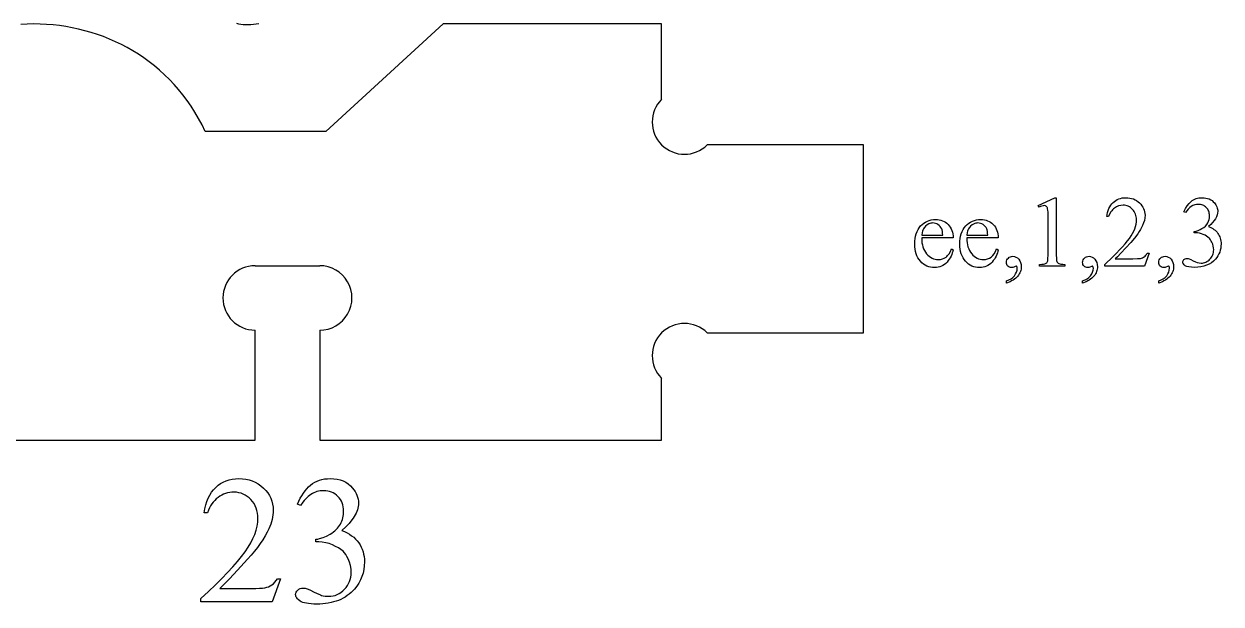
# Model space of a CAD drawing. Extents: x -27 to 581, y 232 to 579.
# Drawn here: x 424.3 to 481.3, y 435 to 462.7 of the extents above; entities that cross this region are included whole.
import ezdxf

# ---------------------------------------------------------------- set-up
doc = ezdxf.new("R2010")
doc.units = 0
doc.header["$MEASUREMENT"] = 0
doc.layers.get('0').update_dxf_attribs({"linetype": 'CONTINUOUS'})

msp = doc.modelspace()

# ---------------------------------------------------------------- linework, layer by layer
at = {"color": 1, "ltscale": 0.007708}
for p, q in [((424.423035, 462.647675), (424.115082, 462.63269)), ((425.347504, 462.63269), (425.039551, 462.647675))]:
    msp.add_line(p, q, dxfattribs=at)
at = {"color": 1, "ltscale": 0.007707}
for p, q in [((424.731293, 462.652679), (424.423035, 462.647675)), ((425.039551, 462.647675), (424.731293, 462.652679))]:
    msp.add_line(p, q, dxfattribs=at)
at = {"color": 1, "ltscale": 0.007709}
msp.add_line((425.654846, 462.607666), (425.347504, 462.63269), dxfattribs=at)
at = {"color": 1, "ltscale": 0.00771}
msp.add_line((425.961243, 462.572693), (425.654846, 462.607666), dxfattribs=at)
at = {"color": 1, "ltscale": 0.007712}
msp.add_line((426.266418, 462.52771), (425.961243, 462.572693), dxfattribs=at)
at = {"color": 1, "ltscale": 0.007713}
msp.add_line((426.570007, 462.472717), (426.266418, 462.52771), dxfattribs=at)
at = {"color": 1, "ltscale": 0.007717}
msp.add_line((426.871765, 462.407715), (426.570007, 462.472717), dxfattribs=at)
at = {"color": 1, "ltscale": 0.00772}
msp.add_line((427.171326, 462.332733), (426.871765, 462.407715), dxfattribs=at)
at = {"color": 1, "ltscale": 0.007725}
msp.add_line((427.468414, 462.247742), (427.171326, 462.332733), dxfattribs=at)
at = {"color": 1, "ltscale": 0.007731}
msp.add_line((427.762695, 462.152771), (427.468414, 462.247742), dxfattribs=at)
at = {"color": 1, "ltscale": 0.007738}
msp.add_line((428.053864, 462.047791), (427.762695, 462.152771), dxfattribs=at)
at = {"color": 1, "ltscale": 0.189456}
msp.add_line((444.229248, 462.652679), (438.641174, 457.533783), dxfattribs=at)
at = {"color": 1, "ltscale": 0.259872}
msp.add_line((454.624146, 462.652679), (444.229248, 462.652679), dxfattribs=at)
at = {"color": 1, "ltscale": 0.089694}
msp.add_line((454.624146, 459.064911), (454.624146, 462.652679), dxfattribs=at)
at = {"color": 1, "ltscale": 0.007747}
msp.add_line((428.341614, 461.932831), (428.053864, 462.047791), dxfattribs=at)
at = {"color": 1, "ltscale": 0.007758}
msp.add_line((428.625671, 461.807861), (428.341614, 461.932831), dxfattribs=at)
at = {"color": 1, "ltscale": 0.007771}
msp.add_line((428.90567, 461.672882), (428.625671, 461.807861), dxfattribs=at)
at = {"color": 1, "ltscale": 0.007786}
msp.add_line((429.181305, 461.527924), (428.90567, 461.672882), dxfattribs=at)
at = {"color": 1, "ltscale": 0.007804}
msp.add_line((429.452271, 461.372955), (429.181305, 461.527924), dxfattribs=at)
at = {"color": 1, "ltscale": 0.007826}
msp.add_line((429.718292, 461.207977), (429.452271, 461.372955), dxfattribs=at)
at = {"color": 1, "ltscale": 0.00785}
msp.add_line((429.979034, 461.03302), (429.718292, 461.207977), dxfattribs=at)
at = {"color": 1, "ltscale": 0.007878}
msp.add_line((430.234161, 460.848053), (429.979034, 461.03302), dxfattribs=at)
at = {"color": 1, "ltscale": 0.007911}
msp.add_line((430.483398, 460.653107), (430.234161, 460.848053), dxfattribs=at)
at = {"color": 1, "ltscale": 0.007948}
msp.add_line((430.72644, 460.448151), (430.483398, 460.653107), dxfattribs=at)
at = {"color": 1, "ltscale": 0.00799}
msp.add_line((430.962921, 460.233185), (430.72644, 460.448151), dxfattribs=at)
at = {"color": 1, "ltscale": 0.008037}
msp.add_line((431.192596, 460.00824), (430.962921, 460.233185), dxfattribs=at)
at = {"color": 1, "ltscale": 0.00809}
msp.add_line((431.4151, 459.773285), (431.192596, 460.00824), dxfattribs=at)
at = {"color": 1, "ltscale": 0.008149}
msp.add_line((431.630157, 459.528351), (431.4151, 459.773285), dxfattribs=at)
at = {"color": 1, "ltscale": 0.008215}
msp.add_line((431.837463, 459.273407), (431.630157, 459.528351), dxfattribs=at)
at = {"color": 1, "ltscale": 0.008287}
msp.add_line((432.036682, 459.008453), (431.837463, 459.273407), dxfattribs=at)
at = {"color": 1, "ltscale": 0.008367}
msp.add_line((432.227509, 458.733521), (432.036682, 459.008453), dxfattribs=at)
at = {"color": 1, "ltscale": 0.008454}
msp.add_line((432.409637, 458.448578), (432.227509, 458.733521), dxfattribs=at)
at = {"color": 1, "ltscale": 0.008549}
msp.add_line((432.582733, 458.153656), (432.409637, 458.448578), dxfattribs=at)
at = {"color": 1, "ltscale": 0.008654}
msp.add_line((432.746552, 457.848724), (432.582733, 458.153656), dxfattribs=at)
at = {"color": 1, "ltscale": 0.008766}
msp.add_line((432.900726, 457.533783), (432.746552, 457.848724), dxfattribs=at)
at = {"color": 1, "ltscale": 0.143511}
msp.add_line((438.641174, 457.533783), (432.900726, 457.533783), dxfattribs=at)
at = {"color": 1, "ltscale": 0.185694}
for p, q in [((464.224152, 456.89267), (456.796387, 456.89267)), ((456.796387, 447.932678), (464.224152, 447.932678))]:
    msp.add_line(p, q, dxfattribs=at)
at = {"color": 1, "ltscale": 0.224}
msp.add_line((464.224152, 447.932678), (464.224152, 456.89267), dxfattribs=at)
at = {"color": 1, "ltscale": 0.0768}
msp.add_line((435.274994, 451.133789), (438.346985, 451.133789), dxfattribs=at)
at = {"color": 1, "ltscale": 0.131227}
for p, q in [((435.274994, 442.812683), (435.274994, 448.061768)), ((438.346985, 448.061768), (438.346985, 442.812683))]:
    msp.add_line(p, q, dxfattribs=at)
at = {"color": 1, "ltscale": 0.073694}
msp.add_line((454.624146, 442.812683), (454.624146, 445.760437), dxfattribs=at)
at = {"color": 1, "ltscale": 0.263593}
for p, q in [((414.187592, 442.812683), (424.731293, 442.812683)), ((424.731293, 442.812683), (435.274994, 442.812683))]:
    msp.add_line(p, q, dxfattribs=at)
at = {"color": 1, "ltscale": 0.406929}
msp.add_line((438.346985, 442.812683), (454.624146, 442.812683), dxfattribs=at)
at = {"color": 18}
msp.add_lwpolyline([(435.452942, 462.664398), (435.327209, 462.638855), (435.200714, 462.620605), (435.073425, 462.60965), (434.945313, 462.605988), (434.82016, 462.608765), (434.703857, 462.617004), (434.596375, 462.630798), (434.497711, 462.650055), (434.407867, 462.674866)], dxfattribs=at)
for points in [[(472.552673, 453.994354), (473.331451, 454.374298), (473.409302, 454.374298), (473.409302, 451.672241), (473.414917, 451.453949), (473.421936, 451.382843), (473.431732, 451.337128), (473.445953, 451.306), (473.466248, 451.278717), (473.492584, 451.25528), (473.524963, 451.235657), (473.569489, 451.219879), (473.632324, 451.207916), (473.71344, 451.199829), (473.812866, 451.195526), (473.812866, 451.108215), (472.609314, 451.108215), (472.609314, 451.195526), (472.712555, 451.199738), (472.795746, 451.207642), (472.858887, 451.219208), (472.901947, 451.234467), (472.932465, 451.253052), (472.957977, 451.274597), (472.978485, 451.299072), (472.993988, 451.326508), (473.005341, 451.369812), (473.013458, 451.441864), (473.019928, 451.672241), (473.019928, 453.399658), (473.014038, 453.686401), (473.006653, 453.782867), (472.996338, 453.848053), (472.986389, 453.883301), (472.973022, 453.913544), (472.956299, 453.938751), (472.936157, 453.958954), (472.913208, 453.974457), (472.888062, 453.985504), (472.831146, 453.994354), (472.783203, 453.989777), (472.726715, 453.976074), (472.661682, 453.953217), (472.588074, 453.921204)], [(477.827026, 451.724152), (477.602814, 451.108215), (475.714905, 451.108215), (475.714905, 451.195526), (476.100616, 451.558075), (476.270325, 451.726288), (476.424652, 451.885803), (476.563568, 452.036621), (476.687042, 452.178711), (476.795105, 452.312134), (476.887787, 452.436829), (476.967438, 452.555908), (477.036438, 452.672394), (477.094849, 452.786285), (477.142639, 452.897614), (477.17981, 453.006348), (477.20636, 453.112488), (477.22229, 453.216064), (477.2276, 453.317078), (477.224701, 453.391479), (477.215942, 453.462494), (477.201385, 453.530121), (477.181, 453.59436), (477.154785, 453.655212), (477.122742, 453.712646), (477.084869, 453.766693), (477.041168, 453.817383), (476.993408, 453.863281), (476.94339, 453.903076), (476.891052, 453.936737), (476.836456, 453.964264), (476.779572, 453.985687), (476.720367, 454.001007), (476.658905, 454.010193), (476.595154, 454.013245), (476.480194, 454.004608), (476.371246, 453.978729), (476.268372, 453.935577), (476.17157, 453.875183), (476.12619, 453.838654), (476.083862, 453.798126), (476.044617, 453.753571), (476.008423, 453.704987), (475.945221, 453.595764), (475.894257, 453.470459), (475.806946, 453.470459), (475.824585, 453.576447), (475.848022, 453.676086), (475.877258, 453.769348), (475.912262, 453.856293), (475.953064, 453.93692), (475.999664, 454.011169), (476.052032, 454.079102), (476.110199, 454.140686), (476.173157, 454.195435), (476.239929, 454.242889), (476.310486, 454.283051), (476.384827, 454.315887), (476.462982, 454.341431), (476.544922, 454.359711), (476.630676, 454.370636), (476.720215, 454.374298), (476.815552, 454.370392), (476.906891, 454.358673), (476.994171, 454.339111), (477.077454, 454.311768), (477.156708, 454.276581), (477.231964, 454.233582), (477.303162, 454.18277), (477.370361, 454.124146), (477.431488, 454.060211), (477.484467, 453.993469), (477.529266, 453.92392), (477.565948, 453.851593), (477.594482, 453.776428), (477.614838, 453.698486), (477.627075, 453.617737), (477.631134, 453.53418), (477.624054, 453.412659), (477.602814, 453.291107), (477.567413, 453.169586), (477.517883, 453.048035), (477.470825, 452.951782), (477.416992, 452.854095), (477.356354, 452.755005), (477.288971, 452.654541), (477.133789, 452.449371), (476.951508, 452.238617), (476.474213, 451.724152), (476.318298, 451.5625), (476.21756, 451.464569), (477.052979, 451.464569), (477.269775, 451.469299), (477.410492, 451.483459), (477.460571, 451.4953), (477.508148, 451.512054), (477.553192, 451.533661), (477.595734, 451.56015), (477.635712, 451.592072), (477.673035, 451.630066), (477.707703, 451.674072), (477.739685, 451.724152)], [(479.481293, 453.699371), (479.55423, 453.851807), (479.636169, 453.985809), (479.727081, 454.101379), (479.77594, 454.152222), (479.827026, 454.198486), (479.880829, 454.239685), (479.937866, 454.275391), (479.998077, 454.305634), (480.061523, 454.330353), (480.128174, 454.349579), (480.198029, 454.363312), (480.271088, 454.371552), (480.347382, 454.374298), (480.440735, 454.370392), (480.528503, 454.358673), (480.610657, 454.339111), (480.687195, 454.311768), (480.758148, 454.276581), (480.823486, 454.233582), (480.883209, 454.18277), (480.937347, 454.124146), (481.005493, 454.029327), (481.054138, 453.931244), (481.071198, 453.880981), (481.083344, 453.829895), (481.090668, 453.778015), (481.093079, 453.725342), (481.086243, 453.637634), (481.065643, 453.549225), (481.031372, 453.460083), (480.983368, 453.370178), (480.921631, 453.279541), (480.846191, 453.188171), (480.757019, 453.096069), (480.654144, 453.003204), (480.792633, 452.939209), (480.855133, 452.902557), (480.913147, 452.862793), (480.966644, 452.819946), (481.015656, 452.774017), (481.06015, 452.724976), (481.100159, 452.672821), (481.135559, 452.61795), (481.16626, 452.56073), (481.1922, 452.50116), (481.21344, 452.439209), (481.22995, 452.374878), (481.24176, 452.308228), (481.24884, 452.239197), (481.25119, 452.167816), (481.24707, 452.065704), (481.23468, 451.967072), (481.21402, 451.871887), (481.18512, 451.780212), (481.147949, 451.691956), (481.102539, 451.607178), (481.048828, 451.525879), (480.986908, 451.448059), (480.895935, 451.355133), (480.795288, 451.274597), (480.685028, 451.206451), (480.565063, 451.150696), (480.435455, 451.10733), (480.296173, 451.076355), (480.147247, 451.05777), (479.988678, 451.051575), (479.839905, 451.05661), (479.71698, 451.071655), (479.619873, 451.09671), (479.580963, 451.113007), (479.548553, 451.131836), (479.497437, 451.172668), (479.460938, 451.214996), (479.439026, 451.25882), (479.431732, 451.304077), (479.435211, 451.33728), (479.445587, 451.368408), (479.462921, 451.397461), (479.487183, 451.424438), (479.516327, 451.447174), (479.548248, 451.463379), (479.582977, 451.473114), (479.620514, 451.476379), (479.680115, 451.471649), (479.740875, 451.457489), (479.806366, 451.430054), (479.922577, 451.371338), (480.042358, 451.312073), (480.118469, 451.282867), (480.20871, 451.263397), (480.304901, 451.256897), (480.364075, 451.259796), (480.421326, 451.268555), (480.476624, 451.283112), (480.529968, 451.303497), (480.58136, 451.329712), (480.630768, 451.361755), (480.678253, 451.399628), (480.723755, 451.443329), (480.765533, 451.490997), (480.801727, 451.540833), (480.832336, 451.592773), (480.857391, 451.646851), (480.876892, 451.703094), (480.890808, 451.761475), (480.89917, 451.82196), (480.901947, 451.884613), (480.89679, 451.977234), (480.881287, 452.068695), (480.855469, 452.158966), (480.819336, 452.248047), (480.787933, 452.31015), (480.755035, 452.364258), (480.720673, 452.410431), (480.684845, 452.448639), (480.629364, 452.49472), (480.564484, 452.538605), (480.490143, 452.580261), (480.406372, 452.61972), (480.317413, 452.65329), (480.2276, 452.677246), (480.136902, 452.69162), (480.045288, 452.696411), (479.969788, 452.696411), (479.969788, 452.767212), (480.06308, 452.784485), (480.156525, 452.812653), (480.250092, 452.851746), (480.343842, 452.901733), (480.431213, 452.959991), (480.505768, 453.023865), (480.567505, 453.093323), (480.616394, 453.168396), (480.653564, 453.248199), (480.680115, 453.331818), (480.696045, 453.419281), (480.701355, 453.51059), (480.698975, 453.569885), (480.691833, 453.626282), (480.679932, 453.679779), (480.6633, 453.730347), (480.641907, 453.778015), (480.615723, 453.822754), (480.584808, 453.864594), (480.549133, 453.903503), (480.509918, 453.938629), (480.468384, 453.969055), (480.42453, 453.994812), (480.378326, 454.0159), (480.329834, 454.032288), (480.278992, 454.044006), (480.225861, 454.051025), (480.17038, 454.053345), (480.080811, 454.047241), (479.994995, 454.02887), (479.912964, 453.99826), (479.834686, 453.955414), (479.760162, 453.90033), (479.689392, 453.833008), (479.622406, 453.753418), (479.559174, 453.661621)], [(467.002228, 452.455719), (467.005371, 452.338623), (467.015961, 452.227997), (467.033997, 452.12384), (467.059448, 452.026215), (467.092377, 451.935059), (467.132751, 451.850403), (467.180603, 451.772247), (467.23587, 451.700562), (467.296143, 451.636383), (467.359009, 451.58078), (467.424469, 451.533752), (467.492493, 451.495239), (467.56311, 451.465302), (467.636292, 451.443909), (467.712067, 451.431091), (467.790436, 451.426819), (467.893158, 451.434113), (467.988953, 451.455994), (468.07782, 451.492523), (468.15976, 451.54361), (468.198212, 451.575439), (468.235046, 451.612427), (468.304016, 451.702026), (468.366608, 451.812439), (468.422882, 451.943634), (468.496033, 451.896423), (468.480713, 451.816498), (468.459473, 451.738373), (468.432312, 451.662079), (468.399292, 451.587585), (468.360352, 451.514893), (468.315521, 451.444), (468.264771, 451.374908), (468.20813, 451.307617), (468.146667, 451.245422), (468.081451, 451.191467), (468.012451, 451.145844), (467.939697, 451.108521), (467.86319, 451.079468), (467.782928, 451.058746), (467.698883, 451.046295), (467.611084, 451.042145), (467.515503, 451.046875), (467.423401, 451.061096), (467.334808, 451.084778), (467.249725, 451.11795), (467.168152, 451.160614), (467.090057, 451.212708), (467.015503, 451.274323), (466.944427, 451.345398), (466.879425, 451.424469), (466.82312, 451.510071), (466.775452, 451.602203), (466.73645, 451.700836), (466.706116, 451.80603), (466.684448, 451.917725), (466.671478, 452.03598), (466.667145, 452.160736), (466.67157, 452.295563), (466.684906, 452.42276), (466.707123, 452.542297), (466.73822, 452.654236), (466.778198, 452.758545), (466.827087, 452.855194), (466.884857, 452.944214), (466.951508, 453.025635), (467.024872, 453.098358), (467.102753, 453.161407), (467.185181, 453.214722), (467.272156, 453.258362), (467.363647, 453.292297), (467.459686, 453.316559), (467.560242, 453.331116), (467.665375, 453.335938), (467.754181, 453.332214), (467.838959, 453.320984), (467.919678, 453.302277), (467.996338, 453.276062), (468.068939, 453.242371), (468.137482, 453.201233), (468.201965, 453.152557), (468.262421, 453.096436), (468.317169, 453.034027), (468.364624, 452.966553), (468.404785, 452.894043), (468.437622, 452.816467), (468.463196, 452.733856), (468.481445, 452.64621), (468.492401, 452.553497), (468.496033, 452.455719)], [(467.002228, 452.59259), (468.002838, 452.59259), (467.9953, 452.688751), (467.984528, 452.769592), (467.97052, 452.835083), (467.953278, 452.885223), (467.920166, 452.947754), (467.879822, 453.003204), (467.832245, 453.051575), (467.777466, 453.092896), (467.718384, 453.125916), (467.65799, 453.149536), (467.596252, 453.163696), (467.533203, 453.168396), (467.484894, 453.166016), (467.437866, 453.158875), (467.39212, 453.147003), (467.347656, 453.130341), (467.262634, 453.082764), (467.18277, 453.016174), (467.146118, 452.976257), (467.113525, 452.932617), (467.08493, 452.885254), (467.060333, 452.834167), (467.039795, 452.779358), (467.023254, 452.720825)], [(469.147369, 452.455719), (469.150513, 452.338623), (469.161072, 452.227997), (469.179108, 452.12384), (469.20459, 452.026215), (469.237518, 451.935059), (469.277893, 451.850403), (469.325714, 451.772247), (469.380981, 451.700562), (469.441284, 451.636383), (469.50415, 451.58078), (469.569611, 451.533752), (469.637634, 451.495239), (469.708252, 451.465302), (469.781433, 451.443909), (469.857208, 451.431091), (469.935577, 451.426819), (470.0383, 451.434113), (470.134094, 451.455994), (470.222961, 451.492523), (470.304901, 451.54361), (470.343323, 451.575439), (470.380188, 451.612427), (470.449127, 451.702026), (470.511749, 451.812439), (470.568024, 451.943634), (470.641174, 451.896423), (470.625824, 451.816498), (470.604584, 451.738373), (470.577454, 451.662079), (470.544403, 451.587585), (470.505493, 451.514893), (470.460632, 451.444), (470.409912, 451.374908), (470.353271, 451.307617), (470.291809, 451.245422), (470.226563, 451.191467), (470.157593, 451.145844), (470.084839, 451.108521), (470.008331, 451.079468), (469.92804, 451.058746), (469.844025, 451.046295), (469.756226, 451.042145), (469.660614, 451.046875), (469.568542, 451.061096), (469.47995, 451.084778), (469.394867, 451.11795), (469.313293, 451.160614), (469.235199, 451.212708), (469.160614, 451.274323), (469.089539, 451.345398), (469.024567, 451.424469), (468.968231, 451.510071), (468.920593, 451.602203), (468.881592, 451.700836), (468.851257, 451.80603), (468.82959, 451.917725), (468.816589, 452.03598), (468.812256, 452.160736), (468.816711, 452.295563), (468.830048, 452.42276), (468.852264, 452.542297), (468.883362, 452.654236), (468.92334, 452.758545), (468.972229, 452.855194), (469.029968, 452.944214), (469.096619, 453.025635), (469.169983, 453.098358), (469.247894, 453.161407), (469.330322, 453.214722), (469.417267, 453.258362), (469.508789, 453.292297), (469.604828, 453.316559), (469.705383, 453.331116), (469.810486, 453.335938), (469.899323, 453.332214), (469.9841, 453.320984), (470.064819, 453.302277), (470.141479, 453.276062), (470.214081, 453.242371), (470.282623, 453.201233), (470.347107, 453.152557), (470.407532, 453.096436), (470.462311, 453.034027), (470.509766, 452.966553), (470.549927, 452.894043), (470.582764, 452.816467), (470.608307, 452.733856), (470.626556, 452.64621), (470.637512, 452.553497), (470.641174, 452.455719)], [(469.147369, 452.59259), (470.147949, 452.59259), (470.140442, 452.688751), (470.129669, 452.769592), (470.115662, 452.835083), (470.098389, 452.885223), (470.065277, 452.947754), (470.024963, 453.003204), (469.977386, 453.051575), (469.922577, 453.092896), (469.863525, 453.125916), (469.803131, 453.149536), (469.741394, 453.163696), (469.678345, 453.168396), (469.630005, 453.166016), (469.582977, 453.158875), (469.537231, 453.147003), (469.492798, 453.130341), (469.407776, 453.082764), (469.327911, 453.016174), (469.29126, 452.976257), (469.258636, 452.932617), (469.230042, 452.885254), (469.205475, 452.834167), (469.184937, 452.779358), (469.168396, 452.720825)], [(471.037628, 450.303497), (471.037628, 450.407349), (471.152313, 450.453003), (471.253265, 450.509705), (471.340515, 450.577484), (471.414032, 450.656311), (471.472382, 450.741913), (471.514038, 450.830048), (471.539032, 450.920685), (471.547363, 451.013824), (471.542053, 451.055115), (471.526123, 451.089355), (471.509613, 451.105286), (471.493103, 451.110596), (471.451782, 451.098785), (471.379822, 451.063385), (471.336151, 451.047455), (471.290131, 451.042145), (471.23526, 451.046417), (471.18631, 451.059265), (471.14325, 451.080627), (471.106079, 451.110596), (471.076141, 451.148041), (471.054749, 451.191986), (471.041901, 451.242432), (471.037628, 451.299377), (471.043152, 451.355133), (471.059753, 451.406738), (471.087402, 451.454224), (471.126129, 451.49762), (471.172821, 451.533752), (471.224365, 451.55954), (471.280762, 451.575043), (471.342072, 451.5802), (471.417786, 451.571716), (471.489258, 451.546265), (471.556427, 451.503876), (471.619354, 451.444519), (471.672516, 451.371124), (471.71048, 451.286682), (471.733276, 451.191193), (471.740875, 451.084625), (471.738251, 451.024384), (471.730347, 450.96524), (471.717163, 450.907135), (471.6987, 450.850098), (471.674957, 450.794159), (471.645966, 450.739258), (471.611694, 450.685455), (471.572144, 450.63269), (471.526886, 450.581879), (471.475464, 450.533813), (471.417877, 450.488525), (471.354156, 450.445984), (471.284271, 450.406219), (471.208221, 450.369202)], [(474.662415, 450.303497), (474.662415, 450.407349), (474.7771, 450.453003), (474.878052, 450.509705), (474.965302, 450.577484), (475.038818, 450.656311), (475.097137, 450.741913), (475.138824, 450.830048), (475.163818, 450.920685), (475.17215, 451.013824), (475.16684, 451.055115), (475.150909, 451.089355), (475.134399, 451.105286), (475.117859, 451.110596), (475.076569, 451.098785), (475.004608, 451.063385), (474.960938, 451.047455), (474.914917, 451.042145), (474.860046, 451.046417), (474.811096, 451.059265), (474.768005, 451.080627), (474.730835, 451.110596), (474.700897, 451.148041), (474.679535, 451.191986), (474.666687, 451.242432), (474.662415, 451.299377), (474.667938, 451.355133), (474.68454, 451.406738), (474.712189, 451.454224), (474.750916, 451.49762), (474.797577, 451.533752), (474.849152, 451.55954), (474.905548, 451.575043), (474.966827, 451.5802), (475.042572, 451.571716), (475.114044, 451.546265), (475.181213, 451.503876), (475.24411, 451.444519), (475.297302, 451.371124), (475.335266, 451.286682), (475.358063, 451.191193), (475.365662, 451.084625), (475.363007, 451.024384), (475.355103, 450.96524), (475.341919, 450.907135), (475.323486, 450.850098), (475.299744, 450.794159), (475.270752, 450.739258), (475.236481, 450.685455), (475.19693, 450.63269), (475.151672, 450.581879), (475.10025, 450.533813), (475.042664, 450.488525), (474.978943, 450.445984), (474.909027, 450.406219), (474.832977, 450.369202)], [(478.287201, 450.303497), (478.287201, 450.407349), (478.401855, 450.453003), (478.502838, 450.509705), (478.590057, 450.577484), (478.663605, 450.656311), (478.721924, 450.741913), (478.76358, 450.830048), (478.788605, 450.920685), (478.796936, 451.013824), (478.791626, 451.055115), (478.775696, 451.089355), (478.759155, 451.105286), (478.742645, 451.110596), (478.701355, 451.098785), (478.629364, 451.063385), (478.585724, 451.047455), (478.539703, 451.042145), (478.484833, 451.046417), (478.435852, 451.059265), (478.392792, 451.080627), (478.355621, 451.110596), (478.325684, 451.148041), (478.304291, 451.191986), (478.291473, 451.242432), (478.287201, 451.299377), (478.292725, 451.355133), (478.309326, 451.406738), (478.336975, 451.454224), (478.375671, 451.49762), (478.422363, 451.533752), (478.473907, 451.55954), (478.530334, 451.575043), (478.591614, 451.5802), (478.667358, 451.571716), (478.7388, 451.546265), (478.806, 451.503876), (478.868896, 451.444519), (478.922058, 451.371124), (478.960052, 451.286682), (478.982849, 451.191193), (478.990448, 451.084625), (478.987793, 451.024384), (478.979889, 450.96524), (478.966705, 450.907135), (478.948242, 450.850098), (478.92453, 450.794159), (478.895538, 450.739258), (478.861237, 450.685455), (478.821716, 450.63269), (478.776428, 450.581879), (478.725037, 450.533813), (478.66745, 450.488525), (478.603699, 450.445984), (478.533813, 450.406219), (478.457764, 450.369202)], [(436.48819, 436.218811), (436.084625, 435.110138), (432.686401, 435.110138), (432.686401, 435.267303), (433.047394, 435.60141), (433.380646, 435.919861), (433.686157, 436.222656), (433.963928, 436.509766), (434.213959, 436.781219), (434.436218, 437.037018), (434.630768, 437.277161), (434.797546, 437.501617), (434.940918, 437.715942), (435.065186, 437.925598), (435.170319, 438.130646), (435.256317, 438.330994), (435.323212, 438.526733), (435.371002, 438.717834), (435.399689, 438.904266), (435.409241, 439.08606), (435.403992, 439.220001), (435.388275, 439.347839), (435.362061, 439.469543), (435.325348, 439.585175), (435.278168, 439.694672), (435.22049, 439.798096), (435.152313, 439.895386), (435.073669, 439.986572), (434.987701, 440.069214), (434.897644, 440.140839), (434.803467, 440.201416), (434.70517, 440.251007), (434.602753, 440.289581), (434.496246, 440.317108), (434.38559, 440.333649), (434.270844, 440.339142), (434.166016, 440.335266), (434.063873, 440.323608), (433.964508, 440.304199), (433.867828, 440.277039), (433.773865, 440.242096), (433.682648, 440.199371), (433.594147, 440.148895), (433.508362, 440.090668), (433.426697, 440.024902), (433.350525, 439.951935), (433.279877, 439.871735), (433.214722, 439.784271), (433.15509, 439.689606), (433.100983, 439.587708), (433.052338, 439.478546), (433.009247, 439.362152), (432.852081, 439.362152), (432.88382, 439.552917), (432.926025, 439.732239), (432.978607, 439.900177), (433.041626, 440.056671), (433.115082, 440.201752), (433.198944, 440.335449), (433.293213, 440.457703), (433.397919, 440.568542), (433.51123, 440.667084), (433.631409, 440.752502), (433.758423, 440.824799), (433.892242, 440.883942), (434.032928, 440.929932), (434.18045, 440.962769), (434.334778, 440.982483), (434.495972, 440.989075), (434.667572, 440.982025), (434.83194, 440.960938), (434.989075, 440.925751), (435.138977, 440.876495), (435.281647, 440.813171), (435.417084, 440.735779), (435.545258, 440.644318), (435.666229, 440.538788), (435.776245, 440.423706), (435.871582, 440.303589), (435.952271, 440.178406), (436.01828, 440.048187), (436.069611, 439.912903), (436.106293, 439.772614), (436.128265, 439.627258), (436.13562, 439.476868), (436.132416, 439.367462), (436.122864, 439.258087), (436.106934, 439.148712), (436.084625, 439.039337), (436.055969, 438.929932), (436.020935, 438.820557), (435.979523, 438.711182), (435.931732, 438.601807), (435.847015, 438.428497), (435.750122, 438.252686), (435.641022, 438.074341), (435.519684, 437.893494), (435.386139, 437.710114), (435.240387, 437.5242), (435.082428, 437.335754), (434.912262, 437.144806), (434.433044, 436.624451), (434.053131, 436.218811), (433.772522, 435.927826), (433.591187, 435.751526), (435.09491, 435.751526), (435.307159, 435.753662), (435.485168, 435.76004), (435.628937, 435.77066), (435.738434, 435.785522), (435.828583, 435.806885), (435.914185, 435.837036), (435.9953, 435.875916), (436.071899, 435.923584), (436.143829, 435.981049), (436.210999, 436.049408), (436.273407, 436.128662), (436.331024, 436.218811)], [(437.291016, 439.7742), (437.354614, 439.915527), (437.422302, 440.048584), (437.494019, 440.173309), (437.569763, 440.289764), (437.649597, 440.397919), (437.733459, 440.497772), (437.82135, 440.589355), (437.9133, 440.672607), (438.010193, 440.746765), (438.112823, 440.811066), (438.221252, 440.865448), (438.335449, 440.909943), (438.455414, 440.94455), (438.581146, 440.969299), (438.712646, 440.984131), (438.849945, 440.989075), (439.018005, 440.982025), (439.175964, 440.960938), (439.323853, 440.925751), (439.461639, 440.876495), (439.589325, 440.813171), (439.70694, 440.735779), (439.814453, 440.644318), (439.911896, 440.538788), (439.9776, 440.454163), (440.034546, 440.368103), (440.082733, 440.280548), (440.122162, 440.191528), (440.152832, 440.101074), (440.174744, 440.009155), (440.187866, 439.915771), (440.192261, 439.820923), (440.189178, 439.742188), (440.179901, 439.663086), (440.164459, 439.583679), (440.142883, 439.503937), (440.115082, 439.423859), (440.081146, 439.343445), (440.041016, 439.262695), (439.99472, 439.181641), (439.942261, 439.10022), (439.883636, 439.018494), (439.747833, 438.854004), (439.587341, 438.688232), (439.402161, 438.521088), (439.530853, 438.466278), (439.651459, 438.405884), (439.763947, 438.339905), (439.868347, 438.268372), (439.964661, 438.191223), (440.052856, 438.108521), (440.132996, 438.020264), (440.204987, 437.926392), (440.268707, 437.827637), (440.323944, 437.72464), (440.370667, 437.617371), (440.408875, 437.50589), (440.438629, 437.390137), (440.459869, 437.270142), (440.472595, 437.145874), (440.476868, 437.017395), (440.469421, 436.833588), (440.447113, 436.656067), (440.409943, 436.484741), (440.35791, 436.319672), (440.291016, 436.160858), (440.209229, 436.00827), (440.11261, 435.861908), (440.001099, 435.721802), (439.921417, 435.635376), (439.837372, 435.554565), (439.748962, 435.479279), (439.656219, 435.409607), (439.559143, 435.34549), (439.457703, 435.286926), (439.351929, 435.233978), (439.241821, 435.186584), (439.127319, 435.144775), (439.008514, 435.108521), (438.885345, 435.077881), (438.757813, 435.052795), (438.625977, 435.033264), (438.489746, 435.019318), (438.349182, 435.010956), (438.204285, 435.008179), (438.064606, 435.010437), (437.936554, 435.017212), (437.820099, 435.028503), (437.715271, 435.044281), (437.62204, 435.064606), (437.540436, 435.089417), (437.470459, 435.118744), (437.412079, 435.152588), (437.320068, 435.226135), (437.283936, 435.263916), (437.254364, 435.302338), (437.231384, 435.341431), (437.214935, 435.381195), (437.205109, 435.4216), (437.201813, 435.462708), (437.208038, 435.52243), (437.226776, 435.57843), (437.257965, 435.630737), (437.301636, 435.679321), (437.354065, 435.720215), (437.41153, 435.74942), (437.47406, 435.766937), (437.541626, 435.772766), (437.648895, 435.764282), (437.75827, 435.7388), (437.87616, 435.689423), (438.085358, 435.58374), (438.300934, 435.47702), (438.379242, 435.44397), (438.437927, 435.424469), (438.517822, 435.404022), (438.600403, 435.389404), (438.685608, 435.380646), (438.773499, 435.377747), (438.880035, 435.382996), (438.983093, 435.398712), (439.082611, 435.424927), (439.178619, 435.461639), (439.271118, 435.50882), (439.360077, 435.566498), (439.445526, 435.634644), (439.527466, 435.713318), (439.602631, 435.799133), (439.667786, 435.888794), (439.7229, 435.9823), (439.768005, 436.079681), (439.80307, 436.180908), (439.828125, 436.28595), (439.84317, 436.394897), (439.848175, 436.50766), (439.838898, 436.674377), (439.811005, 436.838989), (439.764557, 437.001465), (439.699493, 437.161804), (439.642944, 437.27356), (439.58374, 437.371002), (439.521912, 437.454102), (439.457397, 437.522858), (439.357574, 437.605835), (439.240753, 437.684814), (439.106934, 437.759827), (438.956146, 437.830841), (438.796051, 437.891235), (438.634369, 437.934387), (438.4711, 437.960266), (438.306244, 437.968872), (438.170319, 437.968872), (438.170319, 438.096313), (438.254242, 438.109406), (438.338226, 438.12738), (438.506409, 438.178101), (438.674866, 438.248444), (438.843567, 438.33844), (438.92511, 438.389618), (439.000885, 438.443298), (439.070862, 438.499512), (439.135071, 438.558258), (439.193512, 438.619537), (439.246185, 438.683319), (439.293091, 438.749603), (439.334198, 438.818451), (439.370026, 438.889404), (439.401093, 438.962067), (439.427399, 439.036469), (439.448883, 439.11261), (439.465607, 439.19046), (439.47757, 439.27002), (439.484741, 439.351349), (439.487122, 439.434387), (439.482849, 439.541138), (439.470001, 439.642639), (439.448578, 439.738922), (439.41861, 439.829956), (439.380096, 439.915741), (439.333008, 439.996277), (439.277344, 440.071564), (439.213135, 440.141632), (439.142548, 440.204834), (439.06778, 440.259644), (438.988831, 440.306), (438.905701, 440.343933), (438.81839, 440.373444), (438.726898, 440.394501), (438.631226, 440.407166), (438.531372, 440.411377), (438.449921, 440.4086), (438.370148, 440.40033), (438.292084, 440.386566), (438.215698, 440.36731), (438.141022, 440.342499), (438.068024, 440.312195), (437.996735, 440.276398), (437.927124, 440.235077), (437.859192, 440.188263), (437.792969, 440.135925), (437.728455, 440.078064), (437.665619, 440.01474), (437.604462, 439.945862), (437.545013, 439.87149), (437.431183, 439.706238)]]:
    msp.add_lwpolyline(points, close=True, dxfattribs=at)
at = {"color": 1}
for centre, start, end in [((455.710266, 457.97879), 135, 314.999992), ((435.274994, 449.597778), 90.000003, 270.000001), ((438.346985, 449.597778), 270.000001, 450.000003), ((455.710266, 446.846558), 44.999998, 224.999996)]:
    msp.add_arc(centre, 1.536, start, end, dxfattribs=at)

doc.saveas('drawing.dxf')
